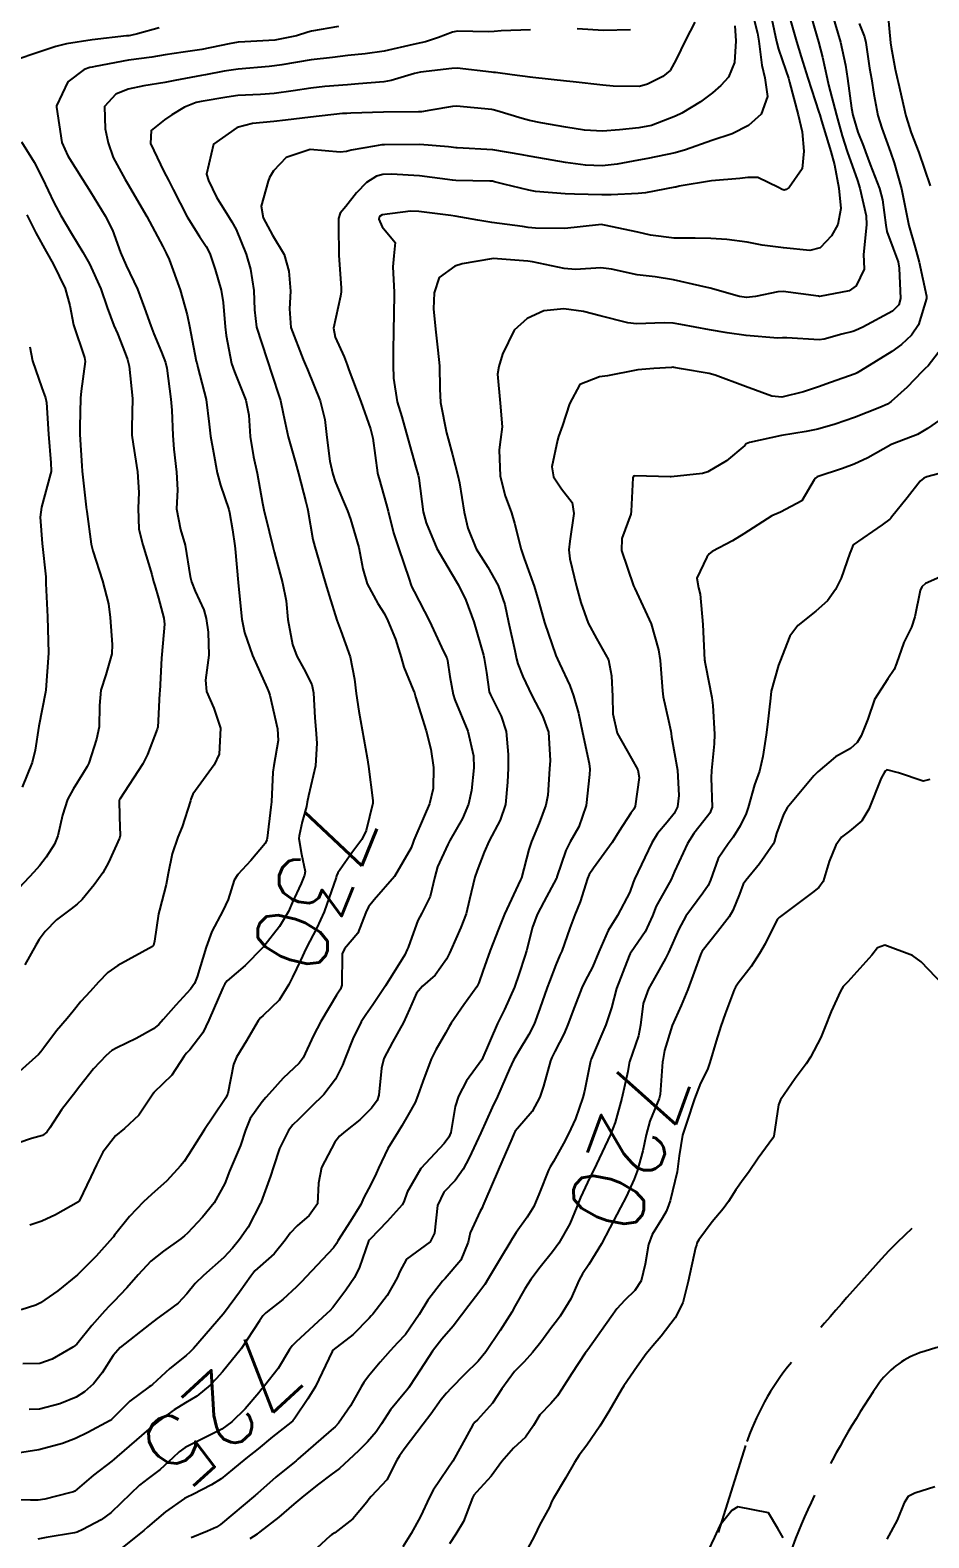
# Model space of a CAD drawing. Header units: metres. Extents: x 298520 to 308411, y 7433745 to 7450750.
# Drawn here: x 304668.7 to 304717.9, y 7439250.5 to 7439333.1 of the extents above; entities that cross this region are included whole.
import ezdxf
from ezdxf.enums import TextEntityAlignment as Align

# ---------------------------------------------------------------- set-up
doc = ezdxf.new("R2010")
doc.units = ezdxf.units.M
doc.header["$LTSCALE"] = 10
doc.linetypes.add('DASHED', pattern=[0.75, 0.5, -0.25])
for name, color, linetype in [('Cotas', 45, 'Continuous'), ('Curvas de Nivel 1m', 11, 'Continuous'), ('Curvas de Nivel 5m', 15, 'Continuous'), ('Vias Secundárias', 230, 'DASHED')]:
    doc.layers.add(name, color=color, linetype=linetype)
doc.styles.add('Style-STANDARD', font='STANDARD.shx')

msp = doc.modelspace()

# ---------------------------------------------------------------- linework, layer by layer
at = {"layer": 'Curvas de Nivel 1m', "flags": 128}
for points, elevation in [([(304711.325, 7439334.508), (304711.815, 7439332.814), (304711.901, 7439332.502), (304712.115, 7439331.661), (304712.369, 7439330.497), (304712.452, 7439330.142), (304712.885, 7439328.492), (304713.201, 7439327.349), (304713.466, 7439326.486), (304714.029, 7439324.907), (304714.172, 7439324.478), (304714.513, 7439322.977), (304714.535, 7439322.472), (304714.371, 7439320.859), (304714.389, 7439320.474), (304714.398, 7439320.052), (304713.963, 7439319.13), (304713.586, 7439318.857), (304711.954, 7439318.556), (304711.896, 7439318.559), (304709.957, 7439318.814), (304709.674, 7439318.807), (304708.45, 7439318.543), (304707.952, 7439318.497), (304707.578, 7439318.554), (304705.959, 7439319.002), (304705.399, 7439319.141), (304703.966, 7439319.469), (304702.949, 7439319.629), (304701.97, 7439319.745), (304700.555, 7439320.053), (304699.975, 7439320.127), (304698.597, 7439320.037), (304697.974, 7439320.075), (304696.226, 7439320.441), (304695.98, 7439320.477), (304694.077, 7439320.623), (304693.981, 7439320.619), (304692.38, 7439320.333), (304691.975, 7439320.219), (304691.128, 7439319.586), (304690.84, 7439318.751), (304690.815, 7439317.881), (304690.912, 7439316.75), (304691.056, 7439315.614), (304691.135, 7439314.748), (304691.15, 7439313.491), (304691.187, 7439312.747), (304691.527, 7439311.083), (304691.621, 7439310.742), (304691.85, 7439309.879), (304692.143, 7439308.737), (304692.232, 7439308.333), (304692.495, 7439306.733), (304692.689, 7439305.846), (304693.152, 7439304.726), (304693.778, 7439303.726), (304694.361, 7439302.711), (304694.709, 7439301.662), (304694.911, 7439300.702), (304695.263, 7439299.153), (304695.356, 7439298.695), (304695.428, 7439298.412), (304695.703, 7439297.721), (304696.202, 7439296.685), (304696.783, 7439295.578), (304697.101, 7439294.676), (304697.194, 7439293.131), (304697.172, 7439292.675), (304697.075, 7439291.229), (304696.972, 7439290.677), (304696.597, 7439289.691), (304696.177, 7439288.684), (304696.033, 7439288.241), (304695.627, 7439286.689), (304695.61, 7439286.652), (304695.572, 7439286.58), (304694.696, 7439284.703), (304694.372, 7439283.876), (304693.917, 7439282.714), (304693.511, 7439281.572), (304693.294, 7439280.933), (304693.183, 7439280.723), (304692.478, 7439279.74), (304691.786, 7439278.737), (304691.671, 7439278.547), (304691.475, 7439278.185), (304690.942, 7439277.264), (304690.681, 7439276.752), (304690.219, 7439275.536), (304689.961, 7439274.762), (304689.806, 7439274.385), (304689.417, 7439273.712), (304689.073, 7439273.108), (304688.873, 7439272.775), (304688.306, 7439271.869), (304687.789, 7439270.786), (304687.674, 7439270.493), (304687.374, 7439269.886), (304686.993, 7439269.167), (304686.822, 7439268.795), (304686.264, 7439267.886), (304685.575, 7439266.808), (304685.49, 7439266.649), (304685.329, 7439266.409), (304683.841, 7439264.832), (304683.581, 7439264.563), (304683.305, 7439264.288), (304682.549, 7439263.592), (304681.624, 7439262.857), (304681.455, 7439262.685), (304681.279, 7439262.422), (304680.266, 7439260.875), (304679.25, 7439259.616), (304678.905, 7439259.235), (304678.576, 7439258.897), (304677.844, 7439258.294), (304677.228, 7439257.916), (304676.606, 7439257.532), (304675.739, 7439256.925), (304675.448, 7439256.69), (304675.208, 7439256.479), (304673.471, 7439254.956), (304673.321, 7439254.829), (304673.189, 7439254.725), (304672.182, 7439253.966), (304671.165, 7439253.092), (304671.095, 7439253.05), (304670.877, 7439252.983), (304669.511, 7439252.645), (304669.159, 7439252.593), (304668.734, 7439252.582), (304667.159, 7439252.626)], 726), ([(304710.142, 7439334.44), (304710.702, 7439332.514), (304710.946, 7439331.68), (304711.311, 7439330.508), (304711.919, 7439328.658), (304711.972, 7439328.501), (304712.07, 7439328.181), (304712.574, 7439326.495), (304712.768, 7439325.767), (304713.017, 7439324.49), (304713.13, 7439323.37), (304712.965, 7439322.49), (304712.615, 7439321.876), (304711.99, 7439321.21), (304711.431, 7439321.063), (304709.99, 7439321.208), (304708.823, 7439321.37), (304707.993, 7439321.518), (304706.887, 7439321.668), (304705.995, 7439321.729), (304705.149, 7439321.737), (304703.994, 7439321.737), (304702.694, 7439321.914), (304701.997, 7439322.071), (304700.174, 7439322.465), (304700.001, 7439322.488), (304699.843, 7439322.484), (304697.999, 7439322.268), (304696.396, 7439322.289), (304695.999, 7439322.335), (304695.682, 7439322.377), (304694.002, 7439322.6), (304693.243, 7439322.728), (304692.006, 7439322.955), (304691.753, 7439322.996), (304690.01, 7439323.212), (304689.552, 7439323.225), (304688.006, 7439323.027), (304687.858, 7439322.938), (304687.819, 7439322.792), (304687.999, 7439322.375), (304688.713, 7439321.502), (304688.632, 7439320.78), (304688.576, 7439320.179), (304688.659, 7439318.779), (304688.646, 7439317.486), (304688.627, 7439316.78), (304688.607, 7439315.467), (304688.597, 7439314.78), (304688.612, 7439314.07), (304688.823, 7439312.776), (304689.067, 7439311.964), (304689.407, 7439310.767), (304689.84, 7439309.205), (304689.97, 7439308.759), (304690.002, 7439308.588), (304690.249, 7439306.756), (304690.408, 7439306.153), (304690.997, 7439304.748), (304691.773, 7439303.399), (304692.173, 7439302.736), (304692.577, 7439301.91), (304693.025, 7439300.727), (304693.55, 7439298.887), (304693.582, 7439298.721), (304693.705, 7439297.946), (304693.865, 7439296.888), (304693.927, 7439296.716), (304694.522, 7439295.548), (304694.784, 7439294.703), (304694.901, 7439293.454), (304694.898, 7439292.701), (304694.867, 7439291.933), (304694.746, 7439290.703), (304694.458, 7439289.859), (304693.852, 7439288.716), (304693.587, 7439288.108), (304693.202, 7439287.099), (304693.068, 7439286.725), (304692.789, 7439285.5), (304692.603, 7439284.729), (304692.301, 7439283.973), (304691.764, 7439282.738), (304691.689, 7439282.57), (304691.518, 7439282.24), (304690.893, 7439281.362), (304690.215, 7439280.753), (304689.879, 7439280.376), (304689.49, 7439279.497), (304689.172, 7439278.765), (304688.566, 7439277.679), (304688.098, 7439276.784), (304687.966, 7439276.267), (304687.818, 7439274.786), (304687.719, 7439274.496), (304687.422, 7439274.074), (304686.777, 7439273.432), (304685.986, 7439272.804), (304685.67, 7439272.538), (304685.397, 7439272.207), (304684.666, 7439270.821), (304684.507, 7439269.956), (304684.452, 7439268.824), (304683.998, 7439268.185), (304683.345, 7439267.621), (304682.957, 7439267.225), (304682.687, 7439266.846), (304682.085, 7439266.092), (304681.319, 7439265.42), (304681.028, 7439265.151), (304680.804, 7439264.865), (304680.174, 7439263.997), (304679.368, 7439262.879), (304679.282, 7439262.775), (304677.657, 7439260.906), (304677.469, 7439260.7), (304677.259, 7439260.513), (304676.365, 7439259.806), (304675.416, 7439258.928), (304675.32, 7439258.851), (304675.241, 7439258.798), (304674.167, 7439258.008), (304673.214, 7439257.049), (304673.166, 7439257.008), (304673.096, 7439256.961), (304671.879, 7439256.3), (304671.203, 7439255.969), (304670.492, 7439255.695), (304669.196, 7439255.35), (304667.193, 7439255.03)], 727), ([(304708.165, 7439334.55), (304708.555, 7439332.972), (304708.629, 7439332.542), (304708.804, 7439331.233), (304708.962, 7439330.537), (304709.114, 7439329.508), (304708.758, 7439328.54), (304708.067, 7439327.911), (304707.162, 7439327.459), (304706.058, 7439327.092), (304704.623, 7439326.591), (304704.051, 7439326.423), (304702.549, 7439326.114), (304702.047, 7439326.018), (304700.877, 7439325.799), (304700.044, 7439325.713), (304699.134, 7439325.744), (304698.045, 7439325.891), (304696.583, 7439326.149), (304696.048, 7439326.24), (304695.673, 7439326.32), (304694.052, 7439326.595), (304692.104, 7439326.688), (304692.052, 7439326.691), (304691.63, 7439326.744), (304690.054, 7439326.872), (304688.128, 7439326.863), (304688.054, 7439326.861), (304687.989, 7439326.855), (304687.571, 7439326.795), (304686.296, 7439326.562), (304686.05, 7439326.496), (304685.691, 7439326.457), (304684.05, 7439326.597), (304682.742, 7439326.157), (304682.039, 7439325.429), (304681.833, 7439325.064), (304681.753, 7439324.863), (304681.373, 7439323.505), (304681.485, 7439322.865), (304681.993, 7439321.918), (304682.627, 7439320.854), (304682.891, 7439319.929), (304682.972, 7439318.85), (304682.922, 7439317.871), (304682.99, 7439316.849), (304683.662, 7439315.096), (304683.779, 7439314.841), (304683.908, 7439314.542), (304684.607, 7439312.829), (304684.86, 7439311.812), (304684.967, 7439310.823), (304685.139, 7439309.525), (304685.299, 7439308.818), (304685.426, 7439308.413), (304685.819, 7439307.446), (304686.092, 7439306.807), (304686.264, 7439306.35), (304686.713, 7439304.801), (304686.944, 7439303.63), (304687.185, 7439302.796), (304687.752, 7439301.729), (304688.117, 7439301.154), (304688.304, 7439300.782), (304688.725, 7439299.778), (304689.041, 7439298.77), (304689.18, 7439298.24), (304689.695, 7439297), (304689.761, 7439296.826), (304689.783, 7439296.759), (304689.831, 7439296.619), (304690.402, 7439294.753), (304690.66, 7439293.748), (304690.814, 7439292.748), (304690.798, 7439291.582), (304690.597, 7439290.75), (304690.301, 7439290.065), (304689.741, 7439288.759), (304689.705, 7439288.646), (304689.589, 7439288.334), (304688.673, 7439286.773), (304687.56, 7439285.479), (304687.246, 7439285.104), (304687.109, 7439284.794), (304686.672, 7439283.662), (304685.928, 7439282.806), (304685.798, 7439282.529), (304685.789, 7439280.807), (304685.71, 7439280.598), (304685.497, 7439280.268), (304684.636, 7439278.823), (304684.242, 7439278.057), (304683.67, 7439276.837), (304683.45, 7439276.544), (304682.569, 7439275.722), (304681.817, 7439274.856), (304681.633, 7439274.654), (304681.426, 7439274.426), (304680.774, 7439273.505), (304680.516, 7439272.869), (304680.244, 7439272.022), (304679.739, 7439270.876), (304679.631, 7439270.627), (304679.374, 7439269.952), (304678.788, 7439268.889), (304678.157, 7439268.091), (304677.338, 7439267.228), (304677.173, 7439267.074), (304676.967, 7439266.914), (304676.011, 7439266.239), (304675.32, 7439265.679), (304674.623, 7439264.94), (304674.02, 7439264.231), (304673.291, 7439263.48), (304673.035, 7439263.214), (304672.804, 7439262.965), (304672.086, 7439262.161), (304671.265, 7439261.143), (304671.182, 7439261.063), (304671.045, 7439260.982), (304669.926, 7439260.323), (304669.254, 7439260.086), (304668.306, 7439260.067)], 729), ([(304709.34, 7439333.737), (304709.605, 7439332.528), (304709.704, 7439332.111), (304710.107, 7439330.931), (304710.249, 7439330.519), (304710.315, 7439330.303), (304710.795, 7439328.513), (304711.006, 7439327.568), (304711.1, 7439326.51), (304711.001, 7439325.548), (304710.294, 7439324.517), (304710.136, 7439324.405), (304710.021, 7439324.378), (304709.909, 7439324.409), (304709.707, 7439324.525), (304708.57, 7439325.074), (304708.038, 7439325.072), (304707.583, 7439325.009), (304706.036, 7439324.883), (304704.26, 7439324.597), (304704.084, 7439324.547), (304704.032, 7439324.534), (304702.417, 7439324.226), (304702.027, 7439324.193), (304700.546, 7439324.114), (304700.025, 7439324.12), (304698.529, 7439324.158), (304698.025, 7439324.171), (304696.403, 7439324.311), (304696.028, 7439324.373), (304694.654, 7439324.711), (304694.155, 7439324.839), (304694.034, 7439324.86), (304693.887, 7439324.869), (304692.035, 7439324.913), (304691.85, 7439324.927), (304690.037, 7439325.154), (304688.501, 7439325.246), (304688.037, 7439325.232), (304687.69, 7439325.14), (304687.146, 7439324.799), (304686.593, 7439324.236), (304686.013, 7439323.486), (304685.7, 7439323.123), (304685.602, 7439322.816), (304685.613, 7439322.43), (304685.63, 7439320.815), (304685.757, 7439319.012), (304685.758, 7439318.813), (304685.709, 7439318.572), (304685.328, 7439316.819), (304685.424, 7439316.314), (304685.917, 7439315.234), (304686.083, 7439314.808), (304686.178, 7439314.538), (304686.831, 7439312.801), (304687.362, 7439311.301), (304687.483, 7439310.794), (304687.74, 7439308.885), (304687.761, 7439308.791), (304687.831, 7439308.565), (304688.225, 7439307.192), (304688.32, 7439306.782), (304688.62, 7439305.596), (304688.886, 7439304.774), (304689.472, 7439303.06), (304689.574, 7439302.763), (304689.63, 7439302.63), (304689.759, 7439302.375), (304690.593, 7439300.751), (304691.366, 7439299.096), (304691.533, 7439298.742), (304691.576, 7439298.606), (304691.703, 7439297.73), (304691.881, 7439296.738), (304691.984, 7439296.443), (304692.687, 7439294.73), (304693.004, 7439293.375), (304693.025, 7439292.726), (304692.885, 7439291.473), (304692.728, 7439290.729), (304692.403, 7439289.94), (304691.709, 7439288.739), (304691.665, 7439288.666), (304691.591, 7439288.516), (304691.029, 7439287.295), (304690.886, 7439286.747), (304690.636, 7439285.676), (304690.171, 7439284.754), (304689.952, 7439284.351), (304689.529, 7439283.191), (304689.415, 7439282.871), (304689.375, 7439282.762), (304689.233, 7439282.477), (304688.177, 7439280.78), (304687.492, 7439279.734), (304687.095, 7439279.186), (304686.853, 7439278.796), (304686.396, 7439277.874), (304685.972, 7439276.805), (304685.831, 7439276.424), (304685.441, 7439275.658), (304684.796, 7439274.82), (304684.113, 7439274.139), (304683.412, 7439273.458), (304683.102, 7439273.149), (304682.858, 7439272.845), (304682.38, 7439271.863), (304682.048, 7439270.853), (304681.889, 7439270.343), (304681.364, 7439268.939), (304681.346, 7439268.877), (304681.336, 7439268.86), (304680.658, 7439267.552), (304680.188, 7439266.871), (304679.797, 7439266.407), (304679.323, 7439265.89), (304678.21, 7439264.897), (304677.751, 7439264.458), (304677.298, 7439263.904), (304676.82, 7439263.385), (304676.209, 7439262.921), (304675.668, 7439262.537), (304675.276, 7439262.234), (304673.645, 7439260.954), (304673.258, 7439260.511), (304672.656, 7439259.559), (304672.192, 7439258.971), (304671.691, 7439258.52), (304671.232, 7439258.243), (304670.34, 7439257.875), (304669.222, 7439257.584), (304668.668, 7439257.562)], 728), ([(304705.134, 7439333.586), (304704.621, 7439332.593), (304704.112, 7439331.531), (304703.768, 7439330.942), (304703.373, 7439330.607), (304702.534, 7439330.178), (304702.094, 7439330.057), (304700.654, 7439330.075), (304700.095, 7439330.126), (304698.456, 7439330.306), (304698.098, 7439330.347), (304696.245, 7439330.544), (304696.101, 7439330.559), (304695.116, 7439330.705), (304694.211, 7439330.826), (304694.104, 7439330.832), (304693.979, 7439330.846), (304692.106, 7439331.056), (304691.808, 7439331.041), (304690.104, 7439330.834), (304689.778, 7439330.765), (304688.494, 7439330.387), (304688.096, 7439330.32), (304686.7, 7439330.197), (304686.093, 7439330.154), (304684.857, 7439330.057), (304684.09, 7439329.961), (304683.127, 7439329.81), (304682.085, 7439329.679), (304681.325, 7439329.627), (304680.083, 7439329.556), (304679.49, 7439329.481), (304678.078, 7439329.237), (304677.814, 7439329.176), (304677.168, 7439328.919), (304676.483, 7439328.512), (304676.066, 7439328.236), (304675.351, 7439327.646), (304675.309, 7439326.937), (304676.038, 7439325.396), (304676.29, 7439324.927), (304676.544, 7439324.406), (304677.316, 7439322.917), (304677.992, 7439321.834), (304678.366, 7439321.284), (304678.556, 7439320.901), (304678.847, 7439320.02), (304679.171, 7439318.892), (304679.283, 7439318.227), (304679.401, 7439316.888), (304679.454, 7439316.413), (304679.746, 7439314.882), (304679.906, 7439314.428), (304680.535, 7439312.873), (304680.695, 7439312.051), (304680.767, 7439310.871), (304680.949, 7439309.766), (304681.147, 7439308.867), (304681.449, 7439307.231), (304681.519, 7439306.863), (304681.801, 7439305.676), (304682.011, 7439304.858), (304682.085, 7439304.56), (304682.541, 7439302.852), (304682.732, 7439301.871), (304682.834, 7439300.849), (304683.081, 7439299.488), (304683.321, 7439298.844), (304683.706, 7439298.137), (304684.151, 7439297.286), (304684.244, 7439296.832), (304684.314, 7439295.465), (304684.364, 7439294.83), (304684.416, 7439294.075), (304684.348, 7439292.829), (304683.969, 7439291.178), (304683.89, 7439290.836), (304683.846, 7439290.61), (304683.607, 7439289.762), (304683.444, 7439288.992), (304683.441, 7439288.842), (304683.584, 7439287.994), (304683.781, 7439287.043), (304683.746, 7439286.837), (304683.568, 7439286.387), (304683.077, 7439285.326), (304682.868, 7439284.847), (304682.375, 7439284.017), (304681.524, 7439282.935), (304681.487, 7439282.897), (304681.451, 7439282.861), (304680.493, 7439281.89), (304679.505, 7439281.042), (304679.385, 7439280.882), (304679.274, 7439280.657), (304678.505, 7439278.895), (304678.166, 7439278.207), (304677.458, 7439277.262), (304677.286, 7439277.081), (304677.156, 7439276.913), (304676.483, 7439275.879), (304675.492, 7439274.929), (304675.463, 7439274.899), (304675.431, 7439274.834), (304674.676, 7439273.679), (304673.88, 7439272.953), (304673.399, 7439272.556), (304672.693, 7439271.664), (304672.344, 7439270.97), (304672.043, 7439270.307), (304671.394, 7439268.98), (304671.381, 7439268.962), (304671.362, 7439268.942), (304670.112, 7439268.232), (304669.346, 7439267.886), (304668.698, 7439267.654)], 731), ([(304715.707, 7439334.025), (304715.849, 7439332.454), (304715.875, 7439332.208), (304716.108, 7439331.004), (304716.23, 7439330.449), (304716.259, 7439330.29), (304716.678, 7439328.444), (304716.982, 7439327.523), (304717.393, 7439326.437), (304718.026, 7439324.608)], 723), ([(304696.128, 7439333.161), (304694.516, 7439333.103), (304694.126, 7439333.062), (304693.802, 7439333.048), (304692.126, 7439333.08), (304691.844, 7439333.026), (304691.081, 7439332.75), (304690.371, 7439332.507), (304690.12, 7439332.442), (304689.704, 7439332.351), (304688.115, 7439331.997), (304687.06, 7439331.854), (304686.112, 7439331.754), (304685.277, 7439331.653), (304684.11, 7439331.515), (304682.505, 7439331.252), (304682.106, 7439331.18), (304681.817, 7439331.152), (304680.104, 7439331.007), (304679.344, 7439330.891), (304678.315, 7439330.691), (304678.099, 7439330.655), (304676.639, 7439330.38), (304676.093, 7439330.274), (304674.94, 7439330.092), (304674.087, 7439329.916), (304673.406, 7439329.638), (304672.779, 7439328.969), (304672.833, 7439327.74), (304672.992, 7439326.966), (304673.258, 7439326.175), (304673.926, 7439324.952), (304674.03, 7439324.78), (304675.114, 7439322.939), (304675.987, 7439321.295), (304676.171, 7439320.928), (304676.335, 7439320.569), (304676.938, 7439318.92), (304677.313, 7439317.543), (304677.447, 7439316.915), (304677.815, 7439315.01), (304677.839, 7439314.911), (304677.909, 7439314.652), (304678.362, 7439312.903), (304678.526, 7439311.557), (304678.591, 7439310.899), (304678.753, 7439309.992), (304678.962, 7439308.893), (304679.145, 7439308.209), (304679.601, 7439306.883), (304679.642, 7439306.713), (304679.802, 7439305.756), (304679.927, 7439304.879), (304679.952, 7439304.717), (304680.118, 7439302.876), (304680.142, 7439302.493), (304680.308, 7439300.874), (304680.464, 7439300.141), (304680.897, 7439298.868), (304681.695, 7439297.094), (304681.798, 7439296.859), (304681.845, 7439296.705), (304682.258, 7439294.854), (304682.304, 7439294.213), (304682.062, 7439292.856), (304682.009, 7439292.487), (304681.932, 7439290.857), (304681.906, 7439290.569), (304681.693, 7439288.859), (304681.68, 7439288.771), (304681.59, 7439288.58), (304680.801, 7439287.647), (304680.084, 7439286.875), (304679.887, 7439286.559), (304679.559, 7439285.508), (304679.276, 7439284.884), (304678.675, 7439283.754), (304678.364, 7439282.897), (304677.868, 7439281.266), (304677.71, 7439280.907), (304677.5, 7439280.598), (304676.689, 7439279.72), (304676.004, 7439278.925), (304675.757, 7439278.649), (304675.475, 7439278.42), (304674.526, 7439277.885), (304673.459, 7439277.379), (304673.19, 7439277.229), (304672.87, 7439276.966), (304672.186, 7439276.232), (304671.436, 7439275.278), (304671.311, 7439275.104), (304671.219, 7439274.982), (304670.433, 7439273.975), (304669.79, 7439272.996), (304669.637, 7439272.761), (304669.399, 7439272.581), (304668.792, 7439272.404), (304667.392, 7439271.936)], 732), ([(304685.609, 7439333.337), (304684.127, 7439333.094), (304683.919, 7439333.04), (304683.309, 7439332.842), (304682.12, 7439332.602), (304680.483, 7439332.513), (304680.119, 7439332.49), (304679.624, 7439332.393), (304678.115, 7439332.091), (304677.093, 7439331.94), (304676.112, 7439331.791), (304675.376, 7439331.672), (304674.108, 7439331.493), (304672.273, 7439331.146), (304672.104, 7439331.115), (304671.991, 7439331.094), (304671.668, 7439330.984), (304670.776, 7439330.31), (304670.167, 7439328.999), (304670.154, 7439328.917), (304670.454, 7439326.996), (304670.774, 7439326.264), (304671.59, 7439324.984), (304672.022, 7439324.285), (304672.827, 7439322.968), (304673.22, 7439322.187), (304673.672, 7439320.955), (304673.972, 7439320.252), (304674.587, 7439318.944), (304674.981, 7439317.901), (304675.318, 7439316.936), (304675.493, 7439316.501), (304675.919, 7439315.502), (304676.133, 7439314.928), (304676.205, 7439314.63), (304676.424, 7439312.925), (304676.473, 7439312.328), (304676.534, 7439310.923), (304676.585, 7439310.19), (304676.733, 7439308.921), (304676.787, 7439307.956), (304676.737, 7439306.921), (304676.947, 7439305.773), (304677.199, 7439304.916), (304677.479, 7439303.201), (304677.547, 7439302.912), (304677.758, 7439302.403), (304678.221, 7439301.376), (304678.349, 7439300.901), (304678.474, 7439300.157), (304678.508, 7439298.898), (304678.329, 7439297.53), (304678.381, 7439296.9), (304678.786, 7439295.995), (304679.139, 7439294.888), (304679.076, 7439293.464), (304678.794, 7439292.893), (304677.627, 7439291.278), (304677.525, 7439291.01), (304677.492, 7439290.911), (304677.038, 7439289.479), (304676.812, 7439288.918), (304676.494, 7439288.017), (304676.281, 7439286.923), (304676.164, 7439286.327), (304675.794, 7439284.928), (304675.752, 7439284.726), (304675.527, 7439283.228), (304675.471, 7439282.983), (304675.424, 7439282.931), (304673.512, 7439281.88), (304672.968, 7439281.505), (304672.453, 7439280.971), (304672.009, 7439280.463), (304671.492, 7439279.908), (304671.076, 7439279.395), (304670.74, 7439278.987), (304670.158, 7439278.308), (304669.459, 7439277.385), (304669.302, 7439277.155), (304669.166, 7439277.004), (304667.437, 7439275.454)], 733), ([(304675.783, 7439333.279), (304674.598, 7439332.945), (304674.211, 7439332.86), (304674.122, 7439332.842), (304673.996, 7439332.826), (304672.119, 7439332.616), (304670.712, 7439332.399), (304670.115, 7439332.244), (304668.966, 7439331.872), (304668.108, 7439331.58)], 734), ([(304714.133, 7439333.516), (304714.422, 7439332.772), (304714.492, 7439332.474), (304714.696, 7439331.058), (304714.796, 7439330.47), (304714.926, 7439329.632), (304715.149, 7439328.464), (304715.372, 7439327.766), (304715.849, 7439326.453), (304716.044, 7439325.87), (304716.453, 7439324.446), (304716.554, 7439323.908), (304716.841, 7439322.442), (304717.188, 7439321.241), (304717.415, 7439320.436), (304717.812, 7439318.574), (304717.812, 7439318.431), (304717.376, 7439316.998), (304717.002, 7439316.439), (304716.447, 7439315.925), (304715.924, 7439315.534), (304714.197, 7439314.476), (304714.022, 7439314.368), (304713.91, 7439314.315), (304712.555, 7439313.842), (304711.899, 7439313.605), (304711.087, 7439313.317), (304709.89, 7439313.025), (304709.335, 7439313.085), (304707.899, 7439313.611), (304706.232, 7439314.242), (304705.909, 7439314.33), (304704.4, 7439314.593), (304703.976, 7439314.661), (304703.914, 7439314.668), (304703.847, 7439314.667), (304702.875, 7439314.61), (304702.004, 7439314.527), (304701.911, 7439314.509), (304700.34, 7439314.202), (304699.905, 7439314.142), (304698.831, 7439313.724), (304698.26, 7439312.664), (304697.871, 7439311.489), (304697.657, 7439310.88), (304697.596, 7439310.673), (304697.301, 7439309.216), (304697.38, 7439308.675), (304697.826, 7439308.005), (304698.41, 7439307.252), (304698.505, 7439306.66), (304698.283, 7439305.148), (304698.232, 7439304.663), (304698.278, 7439304.17), (304698.635, 7439302.657), (304698.874, 7439301.773), (304699.275, 7439300.647), (304699.731, 7439299.817), (304700.396, 7439298.633), (304700.566, 7439297.77), (304700.607, 7439296.631), (304700.635, 7439295.679), (304700.865, 7439294.628), (304701.652, 7439293.227), (304702.004, 7439292.616), (304702.071, 7439292.183), (304701.851, 7439290.618), (304701.777, 7439290.462), (304701.617, 7439290.231), (304700.986, 7439289.245), (304700.592, 7439288.635), (304699.579, 7439287.228), (304699.346, 7439286.881), (304699.252, 7439286.653), (304698.847, 7439285.37), (304698.558, 7439284.66), (304698.279, 7439283.926), (304697.832, 7439282.667), (304697.738, 7439282.451), (304697.516, 7439281.931), (304697.161, 7439281.019), (304697.04, 7439280.675), (304696.64, 7439279.525), (304696.316, 7439278.682), (304696.04, 7439278.112), (304695.457, 7439277.141), (304695.197, 7439276.694), (304694.979, 7439276.228), (304694.325, 7439274.707), (304694.033, 7439274.102), (304693.403, 7439272.72), (304692.764, 7439271.351), (304692.43, 7439270.73), (304691.996, 7439270.114), (304691.37, 7439269.466), (304691.037, 7439268.745), (304690.869, 7439267.218), (304690.623, 7439266.751), (304689.323, 7439265.804), (304688.964, 7439265.126), (304688.814, 7439264.775), (304688.27, 7439263.808), (304687.484, 7439262.788), (304687.387, 7439262.684), (304687.281, 7439262.571), (304686.407, 7439261.663), (304685.304, 7439260.81), (304685.281, 7439260.791), (304685.262, 7439260.744), (304684.342, 7439258.824), (304683.924, 7439258.138), (304683.217, 7439257.091), (304683.11, 7439256.946), (304683.004, 7439256.842), (304681.996, 7439256.062), (304681.198, 7439255.411), (304680.529, 7439254.87), (304679.794, 7439254.271), (304679.176, 7439253.762), (304678.644, 7439253.422), (304677.621, 7439252.905), (304677.31, 7439252.76), (304677.161, 7439252.677), (304676.132, 7439251.942), (304675.145, 7439251.114), (304674.936, 7439250.933), (304673.128, 7439249.484)], 724), ([(304701.598, 7439333.156), (304700.128, 7439333.126), (304698.68, 7439333.213)], 732), ([(304668.238, 7439327.027), (304668.934, 7439325.909), (304669.4, 7439325.009), (304670.013, 7439323.705), (304670.392, 7439322.996), (304670.978, 7439322.005), (304671.596, 7439320.984), (304671.973, 7439320.334), (304672.595, 7439318.97), (304672.93, 7439317.952), (304673.307, 7439316.959), (304673.496, 7439316.524), (304673.918, 7439315.448), (304674.048, 7439315.092), (304674.089, 7439314.957), (304674.14, 7439314.726), (304674.318, 7439312.953), (304674.284, 7439311.371), (304674.287, 7439310.954), (304674.35, 7439310.458), (304674.598, 7439308.949), (304674.676, 7439307.802), (304674.627, 7439306.948), (304674.662, 7439305.807), (304674.89, 7439304.944), (304675.389, 7439303.315), (304675.478, 7439302.934), (304675.538, 7439302.71), (304675.754, 7439302.015), (304676.039, 7439300.927), (304676.072, 7439300.592), (304675.928, 7439298.928), (304675.91, 7439298.729), (304675.811, 7439296.929), (304675.806, 7439296.815), (304675.702, 7439294.93), (304675.698, 7439294.904), (304675.672, 7439294.846), (304675.139, 7439293.449), (304674.881, 7439292.941), (304673.623, 7439291.011), (304673.605, 7439290.979), (304673.599, 7439290.96), (304673.614, 7439290.038), (304673.64, 7439288.996), (304673.634, 7439288.96), (304673.627, 7439288.935), (304673.601, 7439288.859), (304673.006, 7439287.541), (304672.69, 7439286.969), (304672.222, 7439286.318), (304671.558, 7439285.512), (304671.297, 7439285.241), (304670.964, 7439284.986), (304670.152, 7439284.386), (304669.534, 7439283.744), (304669.217, 7439283.316), (304669.023, 7439283.008), (304668.417, 7439281.921)], 734), ([(304668.69, 7439315.788), (304668.845, 7439315.016), (304669.358, 7439313.541), (304669.555, 7439313.005), (304669.611, 7439312.734), (304669.723, 7439311.002), (304669.839, 7439309.426), (304669.869, 7439309), (304669.864, 7439308.968), (304669.831, 7439308.837), (304669.335, 7439307.007), (304669.258, 7439306.459), (304669.377, 7439305.006), (304669.576, 7439303.193), (304669.583, 7439303.003), (304669.579, 7439302.821), (304669.657, 7439301.001), (304669.713, 7439299), (304669.569, 7439297.002), (304669.547, 7439296.858), (304669.188, 7439295.007), (304668.983, 7439293.68), (304668.826, 7439293.012), (304668.269, 7439291.66)], 736), ([(304718.645, 7439315.703), (304717.916, 7439314.757), (304717.749, 7439314.597), (304717.579, 7439314.433), (304716.754, 7439313.588), (304715.888, 7439312.796), (304715.683, 7439312.656), (304715.252, 7439312.459), (304713.877, 7439311.916), (304712.817, 7439311.548), (304711.871, 7439311.275), (304711.231, 7439311.145), (304709.867, 7439310.926), (304708.117, 7439310.546), (304707.943, 7439310.467), (304707.86, 7439310.38), (304706.865, 7439309.542), (304705.838, 7439308.935), (304705.554, 7439308.858), (304703.834, 7439308.664), (304703.772, 7439308.662), (304701.834, 7439308.723), (304701.758, 7439308.696), (304701.733, 7439308.621), (304701.647, 7439306.789), (304701.614, 7439306.622), (304701.132, 7439305.294), (304701.106, 7439304.627), (304701.764, 7439302.698), (304701.799, 7439302.62), (304701.84, 7439302.542), (304702.725, 7439300.61), (304703.141, 7439299.186), (304703.235, 7439298.605), (304703.357, 7439296.943), (304703.394, 7439296.603), (304703.68, 7439295.319), (304703.816, 7439294.739), (304703.828, 7439294.598), (304703.853, 7439294.414), (304704.174, 7439292.592), (304704.247, 7439291.209), (304704.178, 7439290.592), (304703.996, 7439290.215), (304703.61, 7439289.738), (304703.089, 7439289.117), (304702.767, 7439288.608), (304702.385, 7439287.812), (304701.821, 7439286.618), (304701.751, 7439286.438), (304701.566, 7439285.904), (304700.885, 7439284.63), (304700.37, 7439283.808), (304699.87, 7439282.645), (304699.514, 7439281.799), (304699.12, 7439281.041), (304698.941, 7439280.656), (304698.532, 7439279.615), (304698.174, 7439278.663), (304697.964, 7439278.169), (304697.458, 7439277.169), (304697.285, 7439276.841), (304697.218, 7439276.672), (304696.834, 7439275.281), (304696.64, 7439274.678), (304696.217, 7439273.886), (304695.407, 7439272.953), (304695.292, 7439272.805), (304695.234, 7439272.693), (304695.102, 7439272.396), (304694.376, 7439270.705), (304693.623, 7439268.973), (304693.517, 7439268.718), (304693.468, 7439268.612), (304693.358, 7439268.42), (304692.826, 7439267.24), (304692.712, 7439266.726), (304692.31, 7439265.743), (304691.444, 7439264.739), (304691.38, 7439264.671), (304691.311, 7439264.587), (304690.506, 7439263.541), (304690.027, 7439262.759), (304689.272, 7439261.675), (304688.838, 7439261.203), (304688.43, 7439260.778), (304687.89, 7439260.151), (304687.249, 7439259.376), (304686.998, 7439259.04), (304686.85, 7439258.794), (304686.26, 7439257.767), (304685.598, 7439256.806), (304685.415, 7439256.603), (304685.209, 7439256.42), (304683.383, 7439254.837), (304683.279, 7439254.751), (304683.191, 7439254.68), (304682.177, 7439253.851), (304681.164, 7439252.962), (304681.11, 7439252.914), (304681.052, 7439252.862), (304679.147, 7439251.263), (304678.92, 7439251.117), (304678.431, 7439250.897), (304677.528, 7439250.517)], 723), ([(304718.527, 7439311.773), (304717.872, 7439311.307), (304717.318, 7439310.986), (304715.938, 7439310.449), (304715.882, 7439310.43), (304715.862, 7439310.418), (304714.606, 7439309.714), (304713.846, 7439309.357), (304713.207, 7439309.122), (304711.835, 7439308.658), (304711.733, 7439308.602), (304711.668, 7439308.502), (304710.983, 7439307.346), (304709.815, 7439306.729), (304709.339, 7439306.527), (304707.803, 7439305.543), (304707.187, 7439305.169), (304706.067, 7439304.567), (304705.916, 7439304.444), (304705.788, 7439304.259), (304705.229, 7439303.12), (304705.33, 7439302.576), (304705.415, 7439302.231), (304705.569, 7439300.573), (304705.66, 7439298.625), (304705.667, 7439298.571), (304705.67, 7439298.528), (304705.711, 7439298.339), (304706.066, 7439296.566), (304706.118, 7439296.136), (304706.199, 7439294.565), (304706.191, 7439294.039), (304706.039, 7439292.566), (304706.028, 7439292.177), (304706.068, 7439290.566), (304705.954, 7439290.23), (304705.611, 7439289.808), (304705.062, 7439289.117), (304704.729, 7439288.583), (304704.021, 7439287.037), (304703.826, 7439286.596), (304703.568, 7439286.15), (304703.016, 7439285.148), (304702.805, 7439284.607), (304702.414, 7439283.737), (304701.638, 7439282.619), (304701.589, 7439282.553), (304701.521, 7439282.416), (304700.836, 7439280.63), (304700.552, 7439279.569), (304700.254, 7439278.638), (304699.454, 7439276.761), (304699.424, 7439276.68), (304699.413, 7439276.65), (304699.085, 7439275.005), (304698.989, 7439274.654), (304698.58, 7439273.494), (304698.204, 7439272.662), (304697.926, 7439272.136), (304697.388, 7439271.149), (304697.205, 7439270.851), (304697.106, 7439270.673), (304696.612, 7439269.436), (304696.304, 7439268.681), (304695.949, 7439268.089), (304695.341, 7439267.255), (304695.115, 7439266.914), (304694.986, 7439266.695), (304694.522, 7439265.899), (304693.805, 7439264.713), (304693.616, 7439264.408), (304693.302, 7439263.973), (304692.75, 7439263.266), (304692.351, 7439262.729), (304691.89, 7439262.121), (304691.27, 7439261.409), (304690.763, 7439260.748), (304689.842, 7439259.354), (304689.459, 7439258.767), (304689.37, 7439258.639), (304689.239, 7439258.484), (304688.455, 7439257.547), (304687.965, 7439256.782), (304687.663, 7439256.33), (304687.203, 7439255.795), (304686.699, 7439255.294), (304686.179, 7439254.8), (304685.659, 7439254.333), (304685.18, 7439253.975), (304684.518, 7439253.475), (304683.705, 7439252.832), (304683.158, 7439252.365), (304682.34, 7439251.66), (304681.298, 7439250.858), (304681.211, 7439250.79), (304681.142, 7439250.733), (304680.744, 7439250.471)], 722), ([(304719.219, 7439309.04), (304717.836, 7439308.663), (304717.668, 7439308.599), (304717.461, 7439308.434), (304716.75, 7439307.515), (304715.905, 7439306.449), (304715.863, 7439306.398), (304715.812, 7439306.35), (304715.388, 7439306.036), (304713.798, 7439304.948), (304713.663, 7439304.612), (304713.624, 7439304.482), (304713.144, 7439303.115), (304712.838, 7439302.489), (304712.385, 7439301.865), (304711.751, 7439301.3), (304710.769, 7439300.515), (304710.328, 7439299.927), (304709.774, 7439298.529), (304709.711, 7439298.347), (304709.314, 7439296.916), (304709.271, 7439296.534), (304709.111, 7439295.103), (304709.03, 7439294.536), (304708.854, 7439293.338), (304708.662, 7439292.54), (304708.398, 7439291.78), (304708.046, 7439290.546), (304707.941, 7439290.224), (304707.608, 7439289.549), (304707.231, 7439288.921), (304706.949, 7439288.556), (304706.401, 7439287.746), (304705.991, 7439286.566), (304705.864, 7439286.273), (304705.566, 7439285.856), (304704.639, 7439284.584), (304704.246, 7439283.886), (304703.675, 7439282.598), (304703.52, 7439282.28), (304702.916, 7439281.199), (304702.59, 7439280.609), (304702.304, 7439279.799), (304702.15, 7439278.613), (304702.047, 7439278.034), (304701.555, 7439276.619), (304701.533, 7439276.538), (304701.447, 7439276.077), (304701.122, 7439274.625), (304700.758, 7439273.284), (304700.511, 7439272.633), (304699.745, 7439271.003), (304699.571, 7439270.647), (304699.379, 7439270.265), (304698.857, 7439269.167), (304698.664, 7439268.657), (304698.28, 7439267.729), (304697.669, 7439266.667), (304697.533, 7439266.466), (304697.328, 7439266.196), (304696.645, 7439265.351), (304696.138, 7439264.682), (304695.813, 7439264.177), (304695.291, 7439263.246), (304695.093, 7439262.885), (304694.975, 7439262.695), (304694.465, 7439261.892), (304693.674, 7439260.714), (304693.258, 7439260.208), (304692.507, 7439259.471), (304691.769, 7439258.735), (304691.515, 7439258.461), (304691.233, 7439258.106), (304690.665, 7439257.304), (304690.247, 7439256.754), (304689.199, 7439255.379), (304688.942, 7439255.026), (304688.793, 7439254.774), (304688.247, 7439253.709), (304687.403, 7439252.788), (304687.287, 7439252.663), (304687.16, 7439252.472), (304686.389, 7439251.559), (304685.398, 7439250.807), (304685.238, 7439250.713), (304685.141, 7439250.641), (304683.206, 7439248.839)], 721), ([(304717.992, 7439292.074), (304717.638, 7439291.986), (304716.278, 7439292.444), (304715.645, 7439292.603), (304715.551, 7439292.545), (304715.491, 7439292.452), (304715.331, 7439292.146), (304714.665, 7439290.464), (304714.274, 7439289.809), (304713.605, 7439289.256), (304713.167, 7439288.916), (304712.85, 7439288.487), (304712.493, 7439287.582), (304712.147, 7439286.494), (304711.911, 7439286.155), (304711.567, 7439285.889), (304709.751, 7439284.527), (304709.654, 7439284.425), (304709.548, 7439284.228), (304708.981, 7439283.085), (304708.667, 7439282.539), (304708.219, 7439281.84), (304707.507, 7439280.924), (304707.354, 7439280.702), (304707.286, 7439280.552), (304706.791, 7439279.249), (304706.555, 7439278.559), (304706.289, 7439277.737), (304705.948, 7439276.565), (304705.817, 7439276.198), (304705.442, 7439275.436), (304705.11, 7439274.575), (304704.683, 7439273.312), (304704.447, 7439272.584), (304704.259, 7439271.455), (304704.157, 7439270.588), (304703.766, 7439268.993), (304703.632, 7439268.596), (304703.549, 7439268.409), (304703.355, 7439268.068), (304702.794, 7439267.152), (304702.582, 7439266.608), (304702.41, 7439265.521), (304702.177, 7439264.611), (304701.839, 7439264.081), (304701.297, 7439263.548), (304700.849, 7439263.067), (304700.548, 7439262.631), (304699.265, 7439260.827), (304699.184, 7439260.731), (304699.126, 7439260.651), (304698.38, 7439259.53), (304697.842, 7439258.664), (304697.605, 7439258.299), (304697.231, 7439257.89), (304696.638, 7439257.259), (304696.286, 7439256.679), (304695.846, 7439256.044), (304695.2, 7439255.448), (304694.549, 7439254.7), (304693.976, 7439253.913), (304693.167, 7439253.023), (304693.025, 7439252.862), (304692.955, 7439252.722), (304692.455, 7439251.422), (304692.031, 7439250.731), (304691.681, 7439250.191)], 719), ([(304719.13, 7439280.414), (304717.519, 7439282.088), (304717.056, 7439282.435), (304715.531, 7439283.01), (304715.13, 7439282.855), (304714.815, 7439282.461), (304713.508, 7439280.995), (304713.254, 7439280.734), (304713.109, 7439280.484), (304712.603, 7439279.372), (304712.24, 7439278.492), (304712.019, 7439277.943), (304711.457, 7439276.862), (304711.219, 7439276.504), (304710.627, 7439275.695), (304709.813, 7439274.524), (304709.708, 7439274.247), (304709.449, 7439272.529), (304709.402, 7439272.427), (304708.6, 7439271.329), (304708.06, 7439270.543), (304707.771, 7439270.154), (304707.373, 7439269.591), (304706.967, 7439268.953), (304706.674, 7439268.557), (304706.077, 7439267.838), (304705.337, 7439266.865), (304705.241, 7439266.665), (304705.211, 7439266.572), (304705.168, 7439266.409), (304704.768, 7439264.578), (304704.47, 7439263.408), (304704.044, 7439262.589), (304703.273, 7439261.585), (304702.827, 7439261.045), (304702.466, 7439260.608), (304701.962, 7439259.907), (304701.245, 7439258.859), (304701.09, 7439258.622), (304700.409, 7439257.448), (304699.928, 7439256.639), (304699.203, 7439255.613), (304698.786, 7439255.065), (304698.531, 7439254.657), (304698.05, 7439253.791), (304697.365, 7439252.668), (304697.299, 7439252.532), (304697.158, 7439252.215), (304696.61, 7439251.214), (304696.366, 7439250.678), (304695.935, 7439249.882)], 718), ([(304718.276, 7439253.32), (304717.171, 7439252.982), (304716.807, 7439252.795), (304716.588, 7439252.436), (304716.201, 7439251.492), (304715.65, 7439250.452)], 717), ([(304709.963, 7439250.518), (304709.671, 7439251.045), (304709.157, 7439251.905), (304707.488, 7439252.218), (304707.158, 7439252.022), (304706.502, 7439251.204), (304706.212, 7439250.559), (304705.86, 7439249.838)], 717)]:
    msp.add_lwpolyline(points, dxfattribs=dict(at, elevation=elevation))
at = {"layer": 'Curvas de Nivel 5m', "flags": 128}
for points, elevation in [([(304712.662, 7439333.97), (304713.104, 7439332.49), (304713.38, 7439331.218), (304713.493, 7439330.486), (304713.701, 7439328.861), (304713.778, 7439328.483), (304714.064, 7439327.561), (304714.361, 7439326.781), (304714.477, 7439326.474), (304714.722, 7439325.79), (304715.238, 7439324.462), (304715.406, 7439323.849), (304715.588, 7439322.456), (304715.648, 7439322.104), (304715.99, 7439321.187), (304716.26, 7439320.447), (304716.326, 7439320.099), (304716.396, 7439318.446), (304716.298, 7439318.098), (304715.946, 7439317.751), (304714.336, 7439316.873), (304713.935, 7439316.691), (304713.777, 7439316.639), (304713.18, 7439316.488), (304712.215, 7439316.212), (304711.93, 7439316.179), (304710.172, 7439316.276), (304709.93, 7439316.276), (304709.68, 7439316.273), (304707.931, 7439316.405), (304706.904, 7439316.56), (304705.935, 7439316.73), (304704.35, 7439317.006), (304703.938, 7439317.079), (304703.446, 7439317.097), (304701.937, 7439317.058), (304701.455, 7439317.107), (304699.941, 7439317.498), (304699.025, 7439317.735), (304697.945, 7439317.869), (304696.863, 7439317.762), (304695.939, 7439317.338), (304695.222, 7439316.701), (304694.597, 7439315.387), (304694.384, 7439314.713), (304694.323, 7439314.297), (304694.467, 7439312.711), (304694.566, 7439311.406), (304694.487, 7439310.711), (304694.414, 7439310.153), (304694.469, 7439308.71), (304694.742, 7439307.626), (304695.082, 7439306.701), (304695.245, 7439306.136), (304695.611, 7439304.693), (304695.785, 7439304.189), (304696.327, 7439302.684), (304696.557, 7439301.88), (304696.892, 7439300.679), (304697.52, 7439298.868), (304697.599, 7439298.671), (304697.711, 7439298.435), (304698.278, 7439297.24), (304698.485, 7439296.658), (304698.749, 7439295.719), (304698.97, 7439294.651), (304699.331, 7439292.962), (304699.367, 7439292.644), (304699.357, 7439292.361), (304699.18, 7439290.654), (304698.772, 7439289.492), (304698.289, 7439288.663), (304698.055, 7439288.199), (304697.574, 7439286.75), (304697.558, 7439286.685), (304697.548, 7439286.67), (304696.851, 7439285.386), (304696.482, 7439284.681), (304696.233, 7439283.992), (304695.898, 7439282.686), (304695.815, 7439282.392), (304695.51, 7439281.446), (304695.247, 7439280.694), (304694.7, 7439279.486), (304694.315, 7439278.707), (304693.453, 7439276.72), (304692.61, 7439275.56), (304692.177, 7439274.733), (304692.004, 7439274.154), (304691.753, 7439272.737), (304691.659, 7439272.479), (304691.397, 7439272.139), (304690.115, 7439270.759), (304689.37, 7439269.474), (304689.189, 7439268.947), (304689.091, 7439268.773), (304688.277, 7439267.852), (304687.335, 7439266.898), (304687.283, 7439266.841), (304687.258, 7439266.791), (304686.757, 7439265.357), (304686.48, 7439264.798), (304686.013, 7439264.092), (304685.288, 7439263.146), (304685.13, 7439262.967), (304684.971, 7439262.815), (304683.267, 7439261.257), (304683.062, 7439261.045), (304682.926, 7439260.843), (304682.303, 7439259.799), (304681.553, 7439258.857), (304681.41, 7439258.689), (304681.237, 7439258.472), (304680.495, 7439257.6), (304679.761, 7439256.882), (304679.209, 7439256.487), (304678.16, 7439255.944), (304677.198, 7439255.468), (304676.872, 7439255.237), (304676.538, 7439254.917), (304675.832, 7439254.274), (304675.176, 7439253.773), (304674.702, 7439253.405), (304674.206, 7439252.944), (304673.153, 7439251.92), (304672.605, 7439251.509), (304671.604, 7439250.975), (304671.288, 7439250.832), (304671.141, 7439250.796), (304669.592, 7439250.542), (304669.137, 7439250.445)], 725), ([(304707.308, 7439333.381), (304707.365, 7439332.558), (304707.29, 7439331.379), (304706.973, 7439330.561), (304706.557, 7439330.104), (304706.09, 7439329.707), (304705.444, 7439329.218), (304704.408, 7439328.595), (304704.071, 7439328.434), (304702.751, 7439327.928), (304702.065, 7439327.791), (304701.006, 7439327.688), (304700.063, 7439327.602), (304699.073, 7439327.665), (304698.064, 7439327.823), (304696.688, 7439328.063), (304696.068, 7439328.193), (304695.673, 7439328.3), (304694.282, 7439328.717), (304694.074, 7439328.777), (304694.005, 7439328.789), (304692.076, 7439328.973), (304691.853, 7439328.965), (304690.672, 7439328.754), (304690.16, 7439328.671), (304690.072, 7439328.67), (304689.98, 7439328.67), (304688.072, 7439328.649), (304686.288, 7439328.591), (304686.071, 7439328.583), (304685.828, 7439328.572), (304684.068, 7439328.379), (304682.711, 7439328.209), (304682.066, 7439328.144), (304680.899, 7439328.037), (304680.062, 7439327.812), (304678.763, 7439326.899), (304678.382, 7439325.251), (304678.477, 7439324.903), (304678.92, 7439323.996), (304679.617, 7439322.886), (304679.766, 7439322.649), (304679.996, 7439322.219), (304680.554, 7439320.874), (304680.79, 7439320.052), (304680.966, 7439318.87), (304680.997, 7439317.814), (304681.121, 7439316.868), (304681.702, 7439315.075), (304681.776, 7439314.861), (304681.907, 7439314.462), (304682.423, 7439312.855), (304682.583, 7439312.146), (304682.846, 7439310.85), (304683.242, 7439309.446), (304683.417, 7439308.844), (304683.818, 7439307.302), (304683.91, 7439306.935), (304683.93, 7439306.838), (304684.205, 7439305.242), (304684.309, 7439304.832), (304684.532, 7439304.079), (304684.892, 7439302.823), (304685.098, 7439302.161), (304685.523, 7439300.813), (304685.734, 7439300.22), (304686.254, 7439298.805), (304686.487, 7439297.588), (304686.565, 7439296.801), (304686.713, 7439295.829), (304686.904, 7439294.798), (304687.173, 7439293.272), (304687.242, 7439292.794), (304687.488, 7439290.928), (304687.485, 7439290.791), (304687.116, 7439289.279), (304686.888, 7439288.797), (304686.328, 7439288.06), (304685.575, 7439286.976), (304685.504, 7439286.811), (304685.471, 7439286.71), (304684.83, 7439284.821), (304684.416, 7439283.951), (304683.829, 7439282.835), (304683.516, 7439282.154), (304683.093, 7439281.258), (304682.883, 7439280.846), (304682.351, 7439279.995), (304681.486, 7439279.143), (304681.332, 7439279.014), (304681.201, 7439278.863), (304680.568, 7439277.768), (304680.02, 7439276.874), (304679.855, 7439276.47), (304679.538, 7439274.879), (304679.514, 7439274.796), (304679.429, 7439274.641), (304678.72, 7439273.584), (304678.272, 7439272.897), (304677.389, 7439271.507), (304677.145, 7439271.153), (304676.958, 7439270.914), (304676.203, 7439270.094), (304675.367, 7439269.331), (304674.927, 7439268.937), (304674.164, 7439268.134), (304673.335, 7439267.103), (304673.274, 7439267.02), (304673.225, 7439266.961), (304672.323, 7439265.97), (304671.352, 7439264.98), (304671.332, 7439264.96), (304671.312, 7439264.938), (304670.228, 7439264.061), (304669.289, 7439263.403), (304669.021, 7439263.27), (304668.215, 7439263.016)], 730), ([(304668.531, 7439323.022), (304669.018, 7439322.04), (304669.593, 7439321.006), (304669.973, 7439320.341), (304670.634, 7439318.993), (304670.882, 7439318.052), (304671.091, 7439316.988), (304671.699, 7439315.198), (304671.733, 7439314.982), (304671.506, 7439313.367), (304671.481, 7439312.984), (304671.44, 7439311.411), (304671.445, 7439310.984), (304671.546, 7439309.274), (304671.568, 7439308.983), (304671.786, 7439307.007), (304671.79, 7439306.98), (304671.811, 7439306.765), (304672.059, 7439304.977), (304672.148, 7439304.616), (304672.681, 7439302.971), (304673.002, 7439301.716), (304673.106, 7439300.966), (304673.209, 7439299.477), (304673.185, 7439298.965), (304672.857, 7439297.813), (304672.579, 7439296.971), (304672.516, 7439296.14), (304672.5, 7439294.972), (304672.352, 7439294.284), (304671.922, 7439292.977), (304671.833, 7439292.786), (304671.638, 7439292.459), (304671.067, 7439291.547), (304670.769, 7439290.989), (304670.483, 7439290.122), (304670.231, 7439288.994), (304670.055, 7439288.536), (304669.585, 7439287.82), (304669.225, 7439287.358), (304668.913, 7439287.01), (304667.558, 7439285.563)], 735), ([(304718.882, 7439303.313), (304717.769, 7439302.822), (304717.565, 7439302.632), (304717.477, 7439302.433), (304717.186, 7439300.998), (304716.991, 7439300.438), (304716.578, 7439299.593), (304716.164, 7439298.445), (304716.042, 7439298.114), (304715.704, 7439297.603), (304714.974, 7439296.461), (304714.597, 7439295.382), (304714.238, 7439294.472), (304714.024, 7439294.118), (304713.662, 7439293.785), (304712.823, 7439293.321), (304711.855, 7439292.498), (304711.748, 7439292.393), (304711.641, 7439292.284), (304710.193, 7439290.521), (304709.978, 7439290.165), (304709.602, 7439289.118), (304709.473, 7439288.653), (304709.418, 7439288.532), (304708.662, 7439287.46), (304707.919, 7439286.547), (304707.78, 7439286.339), (304707.565, 7439285.795), (304707.21, 7439284.9), (304707.011, 7439284.555), (304706.371, 7439283.731), (304705.524, 7439282.67), (304705.487, 7439282.607), (304705.468, 7439282.571), (304705.431, 7439282.481), (304704.744, 7439280.581), (304704.385, 7439279.692), (304703.882, 7439278.594), (304703.459, 7439277.224), (304703.367, 7439276.688), (304703.356, 7439276.601), (304703.22, 7439274.817), (304703.166, 7439274.603), (304702.657, 7439273.365), (304702.454, 7439272.609), (304702.281, 7439271.724), (304701.964, 7439270.614), (304701.808, 7439270.186), (304701.369, 7439269.217), (304701.063, 7439268.624), (304700.47, 7439267.509), (304700.007, 7439266.64), (304699.321, 7439265.505), (304698.976, 7439264.994), (304698.789, 7439264.655), (304698.337, 7439263.62), (304697.752, 7439262.665), (304697.542, 7439262.406), (304697.277, 7439262.053), (304696.691, 7439261.254), (304696.24, 7439260.68), (304695.775, 7439260.168), (304695.252, 7439259.636), (304694.557, 7439258.7), (304694.039, 7439257.899), (304693.217, 7439256.999), (304693.075, 7439256.862), (304692.971, 7439256.722), (304692.341, 7439255.589), (304691.868, 7439254.733), (304691.603, 7439254.319), (304691.177, 7439253.707), (304690.786, 7439253.129), (304690.592, 7439252.749), (304690.096, 7439251.699), (304689.595, 7439250.763), (304689.135, 7439250.025)], 720)]:
    msp.add_lwpolyline(points, dxfattribs=dict(at, elevation=elevation))
at = {"layer": 'Vias Secundárias'}
for points in [[(304734.788, 7439277.599), (304723.159, 7439271.726, 0.09094), (304715.34, 7439265.794, 0.0121), (304710.416, 7439260.137, 0.093919), (304707.903, 7439255.587), (304700.985, 7439233.689), (304694.54, 7439212.671), (304690.191, 7439203.133), (304685.318, 7439194.221), (304675.835, 7439182.07), (304662.422, 7439166.35), (304651.942, 7439154.87, -0.164503), (304647.96, 7439152.669, -0.046338), (304635.847, 7439151.623, -0.039037), (304624.118, 7439152.617, -0.002427), (304618.563, 7439153.556, 1.204139)], [(304709.32, 7439246.419, -0.047734), (304711.676, 7439252.857, -0.037456), (304715.135, 7439258.882, -0.160077), (304717.439, 7439260.66, -0.112223), (304722.36, 7439261.235, 0.07337), (304730.759, 7439261.565, 0.072745), (304740.498, 7439264.912, -0.083589), (304751.564, 7439268.451)]]:
    msp.add_lwpolyline(points, format="xyb", dxfattribs=at)

# ---------------------------------------------------------------- texts
at = {"layer": 'Cotas', "style": 'Style-STANDARD'}
for s, rotation, p in [('730', 248.02635, (304684.268, 7439286.212, 730)), ('720', 249.65516, (304701.497, 7439271.976, 720)), ('725', 222.64518, (304679.182, 7439257.484, 725))]:
    msp.add_text(s, height=4, rotation=rotation, dxfattribs=at).set_placement(p, align=Align.MIDDLE_CENTER)

doc.saveas('drawing.dxf')
